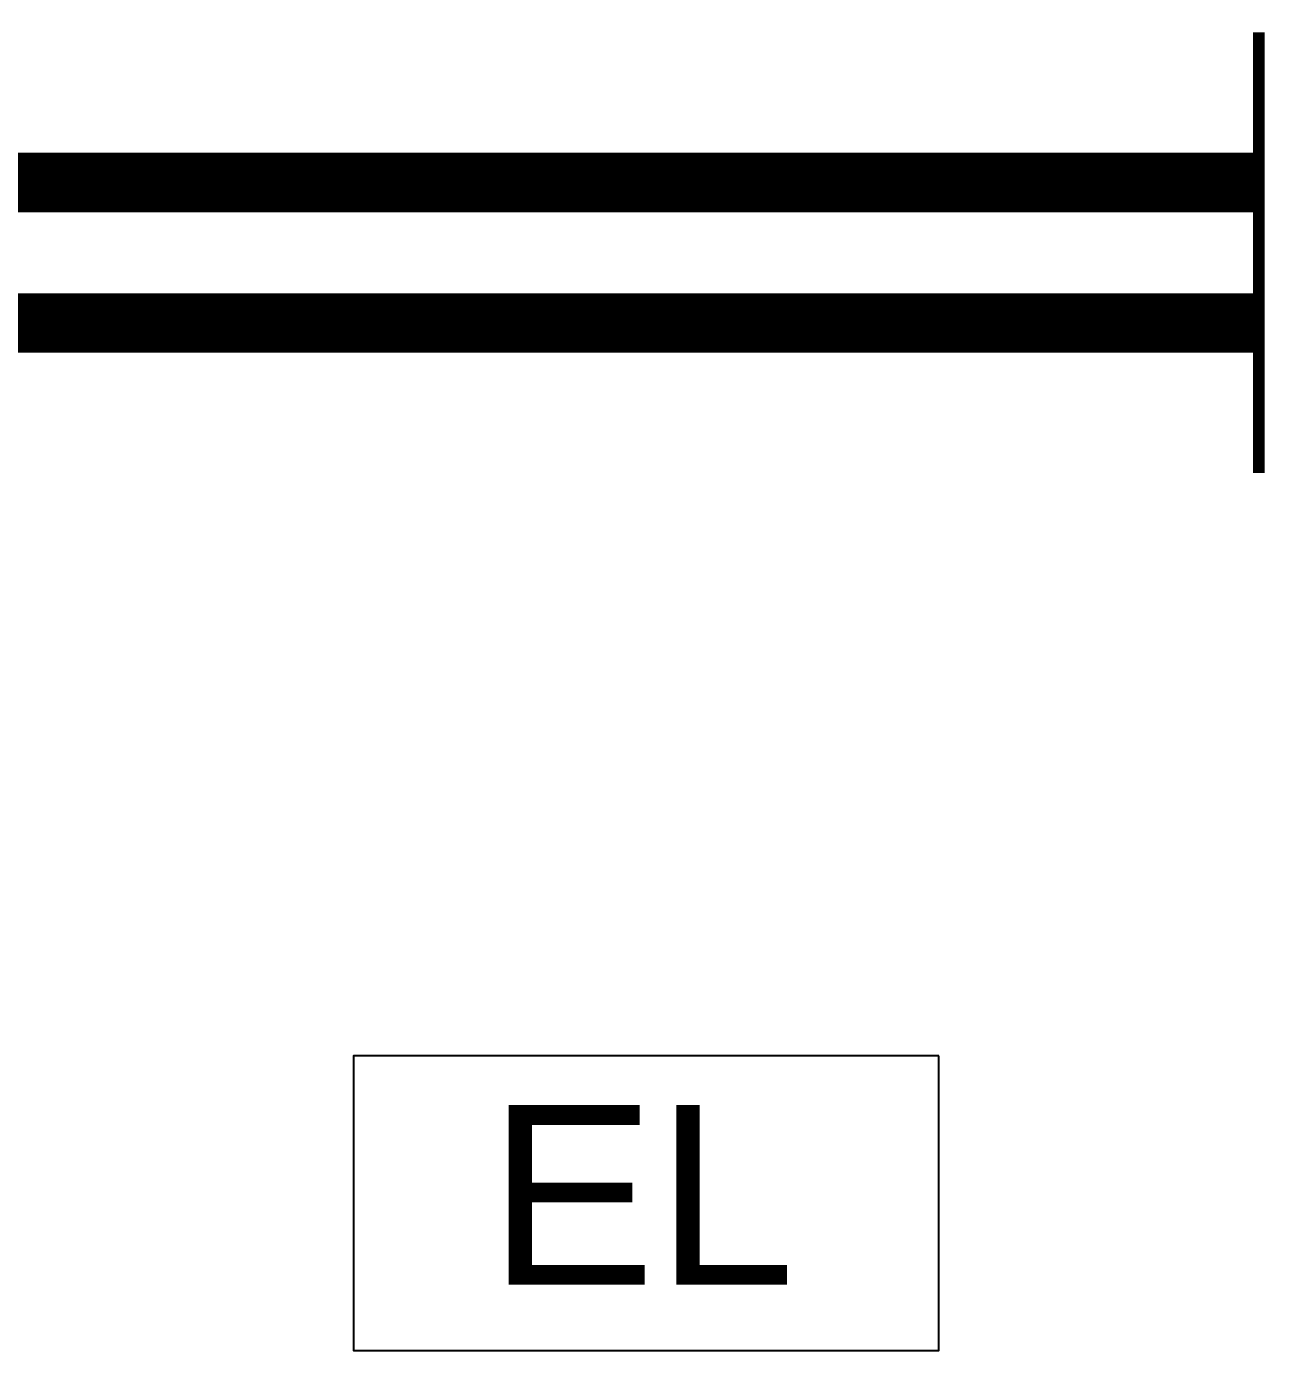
# Model space of a CAD drawing. Header units: inches. Extents: x -106706990 to 300603, y -86718466 to 1728185.
# Drawn here: x 36388 to 37545, y 22647 to 23861 of the extents above; entities that cross this region are included whole.
import ezdxf

# ---------------------------------------------------------------- set-up
doc = ezdxf.new("R2010")
doc.units = ezdxf.units.IN
doc.header["$MEASUREMENT"] = 0
for name, color, linetype in [('EL LIGHT', 6, 'Continuous'), ('FITTING', 1, 'Continuous'), ('LAMP', 5, 'Continuous')]:
    doc.layers.add(name, color=color, linetype=linetype)
doc.styles.add('arial', font='arial.ttf')

# ---------------------------------------------------------------- blocks, each defined once
blk = doc.blocks.new('YBC 236')
at = {"layer": 'LAMP'}
for points, const_width in [([(-133371.4, 193808.3), (-133371.4, 193533.1)], 10.9), ([(-134681.8, 193670.7), (-133371.4, 193670.7)], 54.6), ([(-133371.4, 193679.4), (-133371.4, 193404.2)], 10.9), ([(-134681.8, 193541.8), (-133371.4, 193541.8)], 54.6)]:
    blk.add_lwpolyline(points, dxfattribs=dict(at, const_width=const_width))
blk = doc.blocks.new('*U196')
at = {"layer": 'FITTING', "color": 1, "linetype": 'Continuous'}
blk.add_blockref('YBC 236', (134026.6, -193606.2, -5.5), dxfattribs=at)
blk = doc.blocks.new('*U197')
at = {"layer": 'LAMP', "color": 0, "linetype": 'ByBlock', "lineweight": -2, "transparency": 16777216}
blk.add_blockref('*U196', (0, 3000), dxfattribs=at)
blk = doc.blocks.new('EMERGENCY LIGHT')
at = {"layer": 'EL LIGHT', "color": 6}
blk.add_lwpolyline([(49517.9, 4899.8), (48981.4, 4899.8), (48981.4, 4629.5), (49517.9, 4629.5)], close=True, dxfattribs=at)
at = {"layer": 'EL LIGHT', "color": 6, "style": 'arial'}
blk.add_text('EL', height=164.84, dxfattribs=at).set_placement((49104.8, 4689.8))

msp = doc.modelspace()

# ---------------------------------------------------------------- block references
at = {"layer": 'LAMP', "color": 0}
for name, p in [('*U197', (36862.2, 20653.6, 5.5)), ('EMERGENCY LIGHT', (-12293.9, 18017.6))]:
    msp.add_blockref(name, p, dxfattribs=at)

doc.saveas('drawing.dxf')
